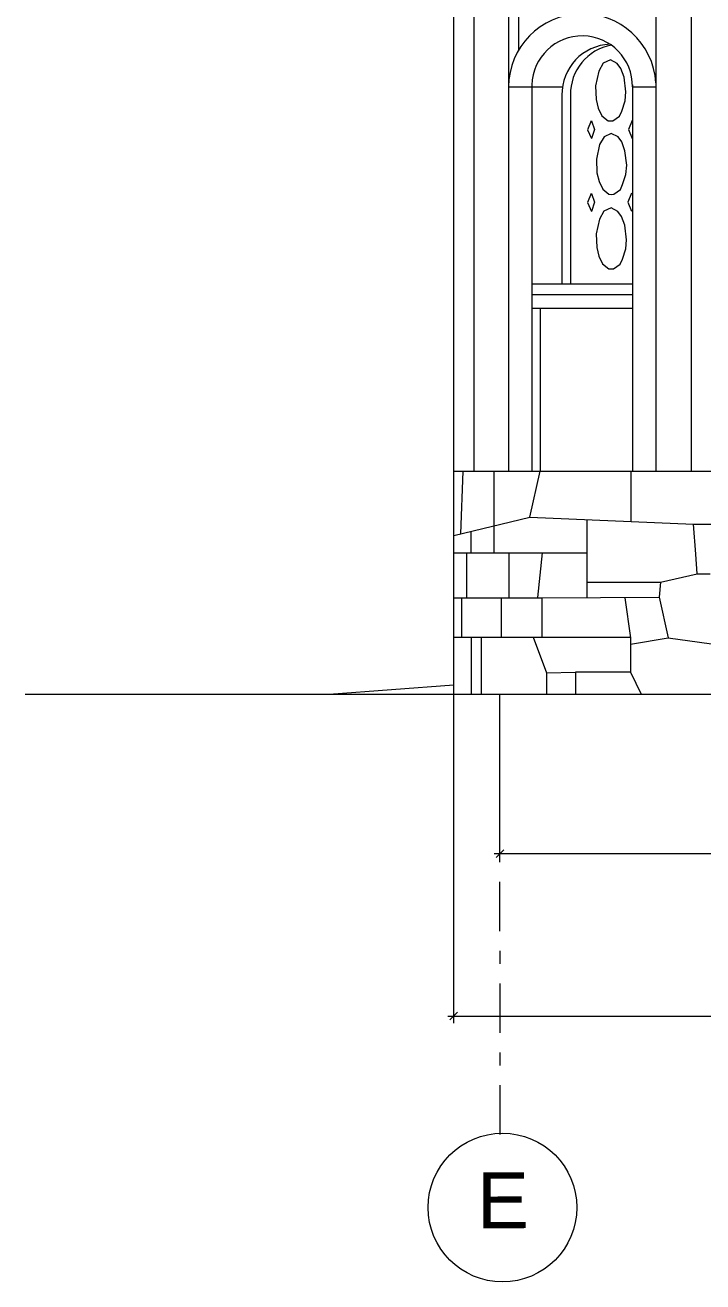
# Model space of a CAD drawing. Header units: millimetres. Extents: x -490789 to -449459, y 209001 to 327650.
# Drawn here: x -483083 to -479436, y 214944 to 221705 of the extents above; entities that cross this region are included whole.
import ezdxf

# ---------------------------------------------------------------- set-up
doc = ezdxf.new("R2010")
doc.units = ezdxf.units.MM
doc.header["$MEASUREMENT"] = 0
doc.linetypes.add('Штрих-Штриховая', pattern=[546.805537, 264.583325, -105.833328, 70.555556, -105.833328])
for name, color, linetype, lineweight in [('0_Ном._пера__182_Ном._пера__182_Ном._пера__182', 182, 'Continuous', 18), ('0_Ном._пера__25', 25, 'Continuous', 18), ('0_Ном._пера__7_Ном._пера__15_Ном._пера__15', 15, 'Continuous', 18), ('0_Ном._пера__7_Ном._пера__5_Ном._пера__5', 5, 'Continuous', 18), ('0_Ном._пера__7_Ном._пера__7_Ном._пера__1', 1, 'Continuous', 18), ('0_Ном._пера__7_Ном._пера__7_Ном._пера__7', 7, 'Continuous', 18), ('0_Ном._пера__85', 85, 'Continuous', 18), ('0_Ном_пера__13_Ном_пера__13_Ном_пера__13_Ном_пера__13_Ном_пера__13_Ном_пера__13_Ном_пера__13_Ном_пера__13_Ном_пера__13_Ном._пера__13_Ном_пера__13_Ном_пера__13_Ном_пера__13_Ном_пера__13_Ном_пера__13_Ном_пера__13_Ном_пера__13_Ном_пера__13_Ном_пера__13_Ном_4_Ном._пера__13', 13, 'Continuous', 18), ('0_Ном_пера__15_Ном_пера__15_Ном_пера__15_Ном_пера__15_Ном_пера__15_Ном_пера__15_Ном_пера__15_Ном._пера__15_Ном_пера__15_Ном_пера__15_Ном_пера__15_Ном_пера__15_Ном_пера__15_Ном_пера__15_Ном_пера__15_Ном_пера__15_Ном_пера__15_Ном_пера__15_Ном_пера__15_Ном_3_Ном._пера__15', 15, 'Continuous', 18), ('0_Ном_пера__15_Ном_пера__15_Ном_пера__15_Ном_пера__15_Ном_пера__15_Ном_пера__15_Ном_пера__15_Ном_пера__15_Ном_пера__15_Ном._пера__15_Ном_пера__15_Ном_пера__15_Ном_пера__15_Ном_пера__15_Ном_пера__15_Ном_пера__15_Ном_пера__15_Ном_пера__15_Ном_пера__15_Ном_3_Ном._пера__15', 15, 'Continuous', 18), ('0_Ном_пера__5_Ном_пера__5_Ном_пера__5_Ном_пера__5_Ном_пера__5_Ном_пера__5_Ном_пера__5_Ном_пера__5_Ном_пера__5_Ном_пера__5_Ном_пера__5_Ном_пера__5_Ном_пера__5_Ном_пера__5_Ном_пера__5_Ном_пера__5_Ном._пера__5_Ном_пера__5_Ном_пера__5_Ном_пера__5_Ном_пера___7_Ном._пера__5', 5, 'Continuous', 18), ('0_Ном_пера__7_Ном_пера__7_Ном_пера__7_Ном_пера__7_Ном_пера__7_Ном_пера__7_Ном_пера__7_Ном_пера__7_Ном_пера__7_Ном_пера__7_Ном_пера__7_Ном_пера__7_Ном_пера__7_Ном_пера__7_Ном_пера__7_Ном_пера__7_Ном_пера__7_Ном_пера__7_Ном_пера__7_Ном_пера__7_Ном_пера__7_C_Ном._пера__1', 1, 'Continuous', 18), ('0_Ном_пера__7_Ном_пера__7_Ном_пера__7_Ном_пера__7_Ном_пера__7_Ном_пера__7_Ном_пера__7_Ном_пера__7_Ном_пера__7_Ном_пера__7_Ном_пера__7_Ном_пера__7_Ном_пера__7_Ном_пера__7_Ном_пера__7_Ном_пера__7_Ном_пера__7_Ном_пера__7_Ном_пера__7_Ном_пера__7_Ном_пера__7_C_Ном._пера__7', 7, 'Continuous', 18), ('axis_Ном_пера__7_Ном_пера__7_Ном_пера__7_Ном_пера__7_Ном_пера__7_Ном_пера__7_Ном_пера__7_Ном_пера__7_Ном_пера__7_Ном_пера__7_Ном._пера__7_Ном_пера__7_Ном._пера__7_Ном_пера__7_Ном._пера__7_Ном_пера__7_Ном_пера__7_Ном_пера__7_Ном_пера__7_Ном._пера__7_Ном._D_Ном._пера__7', 7, 'Continuous', 18), ('Текст_Ном_пера__7_Ном_пера__12_Ном_пера__12_Ном_пера__12_Ном_пера__12_Ном_пера__12_Ном_пера__12_Ном_пера__12_Ном_пера__12_Ном_пера__12_Ном._пера__12_Ном_пера__12_Ном._пера__12_Ном_пера__12_Ном._пера__12_Ном_пера__12_Ном_пера__12_Ном_пера__12_Ном_пера__1_9_Ном._пера__12', 12, 'Continuous', 18)]:
    doc.layers.add(name, color=color, linetype=linetype, lineweight=lineweight)
doc.styles.add('СГЕНЕРИР_СТИЛЬ_1', font='')
doc.styles.get('СГЕНЕРИР_СТИЛЬ_1').set_extended_font_data('Arial')
doc.dimstyles.new('СГЕНЕРИР_СТИЛЬ__1', dxfattribs={"dimtxt": 250, "dimasz": 39.04812, "dimexe": 0.18, "dimexo": 0, "dimgap": 0.09, "dimtad": 1, "dimtih": 1, "dimtoh": 1, "dimdec": 0, "dimzin": 0, "dimdsep": 46, "dimtxsty": 'СГЕНЕРИР_СТИЛЬ_1', "dimblk": 'ARROWHEAD_6', "dimblk1": 'ARROWHEAD_6', "dimblk2": 'ARROWHEAD_6', "dimcen": 0.09, "dimclrd": 85, "dimclre": 85, "dimclrt": 25, "dimazin": 0, "dimtfac": 1, "dimtdec": 4, "dimtmove": 0, "dimatfit": 3, "dimfxl": 0, "dimtolj": 1, "dimtzin": 0, "dimarcsym": 0})

# ---------------------------------------------------------------- blocks, each defined once
blk = doc.blocks.new('*D5')
at = {"layer": '0_Ном._пера__85', "linetype": 'Continuous'}
for p, q in [((-480528, 217209.2), (-480528, 218105.7)), ((-458878.7, 217209.2), (-458878.7, 218105.7)), ((-480558.8, 217247.8), (-480528, 217247.8)), ((-480507.4, 217268.3), (-480548.5, 217227.2)), ((-480528, 217247.8), (-458878.7, 217247.8)), ((-458899.2, 217227.2), (-458858.1, 217268.3)), ((-458878.7, 217247.8), (-458847.8, 217247.8))]:
    blk.add_line(p, q, dxfattribs=at)
at = {"layer": '0_Ном._пера__25', "insert": (-470225.6, 217297.8), "char_height": 250, "attachment_point": 7, "style": 'СГЕНЕРИР_СТИЛЬ_1'}
blk.add_mtext('\\A1;{\\fArial|b0|i0|c204|p38;21\xa0649}', dxfattribs=at)
blk = doc.blocks.new('ARROWHEAD_6')
at = {"color": 0, "linetype": 'Continuous', "lineweight": 0}
for p, q in [((0, 0), (-1, 0)), ((-0.5, -0.5), (0.5, 0.5))]:
    blk.add_line(p, q, dxfattribs=at)
blk = doc.blocks.new('*D6')
at = {"layer": '0_Ном._пера__85', "linetype": 'Continuous'}
for p, q in [((-480776.9, 216335.7), (-480776.9, 218105.7)), ((-456839.7, 216335.7), (-456839.7, 218105.7)), ((-480807.8, 216374.2), (-480776.9, 216374.2)), ((-480756.4, 216394.8), (-480797.5, 216353.6)), ((-480776.9, 216374.2), (-456839.7, 216374.2)), ((-456860.2, 216353.6), (-456819.1, 216394.8)), ((-456839.7, 216374.2), (-456808.8, 216374.2))]:
    blk.add_line(p, q, dxfattribs=at)
at = {"layer": '0_Ном._пера__25', "insert": (-469330.6, 216424.2), "char_height": 250, "attachment_point": 7, "style": 'СГЕНЕРИР_СТИЛЬ_1'}
blk.add_mtext('\\A1;{\\fArial|b0|i0|c204|p38;23\xa0937}', dxfattribs=at)

msp = doc.modelspace()

# ---------------------------------------------------------------- linework, layer by layer
at = {"layer": '0_Ном._пера__182_Ном._пера__182_Ном._пера__182', "linetype": 'Штрих-Штриховая'}
msp.add_line((-480526.5, 215737.6), (-480529.3, 218105.7), dxfattribs=at)
at = {"layer": '0_Ном._пера__7_Ном._пера__15_Ном._пера__15', "linetype": 'Continuous'}
for p, q in [((-480726.8, 219305.6), (-480740.1, 218968.7)), ((-480561.4, 219305.6), (-480561.4, 218866.8)), ((-480366.5, 219057.8), (-480311.3, 219305.6)), ((-479822.2, 219035.2), (-479822.2, 219305.6)), ((-480776.9, 218959.9), (-480366.5, 219057.8)), ((-480366.5, 219057.8), (-479486.4, 219021.2)), ((-479486.4, 219021.2), (-479295.5, 219021.2)), ((-480683.8, 218982.1), (-480683.8, 218866.8)), ((-480707.8, 218866.8), (-480707.8, 218624.1)), ((-480479.5, 218863.4), (-480479.5, 218624.1)), ((-480735, 218624.1), (-480735, 218412.5)), ((-480520.7, 218626.3), (-480520.7, 218412.5)), ((-480776.9, 218412.5), (-479824.9, 218412.5)), ((-480682.7, 218412.5), (-480682.7, 218105.7)), ((-480628.5, 218412.5), (-480628.5, 218105.7)), ((-480349.3, 218412.5), (-480277.5, 218221)), ((-479824.9, 218412.5), (-479824.9, 218225)), ((-479824.9, 218375.2), (-479622.8, 218408.8)), ((-480277.5, 218221), (-480122, 218225)), ((-480277.5, 218221), (-480277.5, 218105.7)), ((-479824.9, 218225), (-480122, 218225)), ((-480122, 218225), (-480122, 218105.7)), ((-479824.9, 218225), (-479768.5, 218105.7))]:
    msp.add_line(p, q, dxfattribs=at)
at = {"layer": '0_Ном._пера__7_Ном._пера__5_Ном._пера__5', "linetype": 'Continuous'}
for p, q in [((-479933.7, 221518.2), (-479972.8, 221500.2)), ((-479897.5, 221499.4), (-479933.7, 221518.2)), ((-479996.5, 221457.5), (-480013.1, 221379.3)), ((-479972.8, 221500.2), (-479996.5, 221457.5)), ((-479877.2, 221472.8), (-479897.5, 221499.4)), ((-479860.1, 221425), (-479877.2, 221472.8)), ((-480013.1, 221379.3), (-480010.7, 221305.8)), ((-479849.9, 221346.5), (-479860.1, 221425)), ((-480010.7, 221305.8), (-479998.9, 221258.4)), ((-479854.9, 221297.2), (-479849.9, 221346.5)), ((-479998.9, 221258.4), (-479979.9, 221218.1)), ((-479883.9, 221216.4), (-479873, 221242.8)), ((-479873, 221242.8), (-479854.9, 221297.2)), ((-479979.9, 221218.1), (-479946, 221190.4)), ((-479946.2, 221190.6), (-479933.7, 221190)), ((-479933.7, 221190), (-479920.5, 221190.5)), ((-479920.5, 221190.5), (-479883.9, 221216.4)), ((-479968, 221105.1), (-479991.7, 221062.4)), ((-479928.8, 221123), (-479968, 221105.1)), ((-479892.7, 221104.3), (-479928.8, 221123)), ((-479872.4, 221077.6), (-479892.7, 221104.3)), ((-479991.7, 221062.4), (-480008.3, 220984.2)), ((-479855.3, 221029.8), (-479872.4, 221077.6)), ((-479845.1, 220951.3), (-479855.3, 221029.8)), ((-480008.3, 220984.2), (-480005.9, 220910.7)), ((-480005.9, 220910.7), (-479994.1, 220863.3)), ((-479868.2, 220847.7), (-479850.1, 220902)), ((-479850.1, 220902), (-479845.1, 220951.3)), ((-479994.1, 220863.3), (-479975.1, 220823)), ((-479879.1, 220821.2), (-479868.2, 220847.7)), ((-479975.1, 220823), (-479941.2, 220795.3)), ((-479941.3, 220795.4), (-479928.8, 220794.8)), ((-479928.8, 220794.8), (-479915.7, 220795.3)), ((-479915.7, 220795.3), (-479879.1, 220821.2)), ((-479969.2, 220703.9), (-479992.9, 220661.3)), ((-479930, 220721.9), (-479969.2, 220703.9)), ((-479893.9, 220703.1), (-479930, 220721.9)), ((-479873.5, 220676.5), (-479893.9, 220703.1)), ((-479992.9, 220661.3), (-480009.4, 220583)), ((-479856.5, 220628.7), (-479873.5, 220676.5)), ((-479846.2, 220550.2), (-479856.5, 220628.7)), ((-480009.4, 220583), (-480007.1, 220509.6)), ((-480007.1, 220509.6), (-479995.2, 220462.2)), ((-479869.4, 220446.6), (-479851.3, 220500.9)), ((-479851.3, 220500.9), (-479846.2, 220550.2)), ((-479995.2, 220462.2), (-479976.3, 220421.9)), ((-479976.3, 220421.9), (-479942.3, 220394.1)), ((-479880.2, 220420.1), (-479869.4, 220446.6)), ((-479916.9, 220394.2), (-479880.2, 220420.1))]:
    msp.add_line(p, q, dxfattribs=at)
at = {"layer": '0_Ном._пера__7_Ном._пера__7_Ном._пера__1', "linetype": 'Continuous'}
for centre, radius, start, end in [((-480085, 221370.2), 396.7, 3.58661, 179.6638), ((-480085.4, 221376.8), 270.6, 359.20212, 178.71181), ((-479926, 221334.1), 268.3, 92.08453, 181.22314)]:
    msp.add_arc(centre, radius, start, end, dxfattribs=at)
at = {"layer": '0_Ном._пера__7_Ном._пера__7_Ном._пера__7', "linetype": 'Continuous'}
for p, q in [((-480776.9, 218105.7), (-480776.9, 222675)), ((-480776.9, 218613.6), (-480776.9, 222675)), ((-480667.9, 222675), (-480667.9, 219305.6)), ((-480481.7, 222675), (-480481.7, 219305.6)), ((-480427.8, 222675), (-480427.8, 221569.7)), ((-479689.1, 222675), (-479689.1, 219305.6)), ((-479499.1, 222675), (-479499.1, 219305.6)), ((-480355.9, 221382.9), (-480355.9, 219305.6)), ((-479814.9, 221384.1), (-479814.9, 219305.6)), ((-480481.7, 221321.5), (-480481.7, 219305.6)), ((-480194.7, 221335.8), (-480194.7, 220313.3)), ((-480147.6, 221335.8), (-480147.6, 220313.3)), ((-479942.5, 220394.3), (-479930, 220393.7)), ((-479930, 220393.7), (-479916.9, 220394.2)), ((-480355.9, 220313.3), (-479814.9, 220313.3)), ((-480355.9, 220256.1), (-479814.9, 220256.1)), ((-480355.9, 220183.2), (-479814.9, 220183.2)), ((-480311.3, 220183.2), (-480311.3, 219305.6)), ((-480776.9, 219305.6), (-458635.5, 219305.6)), ((-483082.9, 218105.7), (-453942.1, 218105.7))]:
    msp.add_line(p, q, dxfattribs=at)
msp.add_arc((-479880.2, 221334.1), 268.3, 100.25682, 181.22314, dxfattribs=at)
at = {"layer": '0_Ном_пера__13_Ном_пера__13_Ном_пера__13_Ном_пера__13_Ном_пера__13_Ном_пера__13_Ном_пера__13_Ном_пера__13_Ном_пера__13_Ном._пера__13_Ном_пера__13_Ном_пера__13_Ном_пера__13_Ном_пера__13_Ном_пера__13_Ном_пера__13_Ном_пера__13_Ном_пера__13_Ном_пера__13_Ном_4_Ном._пера__13', "linetype": 'Continuous'}
for p, q in [((-479474.1, 218858.6), (-479486.4, 219021.2)), ((-480774.6, 218866.8), (-480061.3, 218866.8)), ((-480300.6, 218866.8), (-480325.8, 218625.3)), ((-479466.5, 218753.8), (-479474.1, 218858.6)), ((-479664.2, 218707.6), (-479466.5, 218753.8)), ((-480302.7, 218624.1), (-479670.6, 218626.9)), ((-479855.1, 218624.1), (-479824.9, 218408.8))]:
    msp.add_line(p, q, dxfattribs=at)
at = {"layer": '0_Ном_пера__15_Ном_пера__15_Ном_пера__15_Ном_пера__15_Ном_пера__15_Ном_пера__15_Ном_пера__15_Ном._пера__15_Ном_пера__15_Ном_пера__15_Ном_пера__15_Ном_пера__15_Ном_пера__15_Ном_пера__15_Ном_пера__15_Ном_пера__15_Ном_пера__15_Ном_пера__15_Ном_пера__15_Ном_3_Ном._пера__15', "linetype": 'Continuous'}
for p, q in [((-479664.2, 218707.6), (-479670.6, 218626.9)), ((-479622.8, 218408.8), (-479144.1, 218343.5))]:
    msp.add_line(p, q, dxfattribs=at)
at = {"layer": '0_Ном_пера__15_Ном_пера__15_Ном_пера__15_Ном_пера__15_Ном_пера__15_Ном_пера__15_Ном_пера__15_Ном_пера__15_Ном_пера__15_Ном._пера__15_Ном_пера__15_Ном_пера__15_Ном_пера__15_Ном_пера__15_Ном_пера__15_Ном_пера__15_Ном_пера__15_Ном_пера__15_Ном_пера__15_Ном_3_Ном._пера__15', "linetype": 'Continuous'}
for p, q in [((-480061.3, 219045.1), (-480061.3, 218625.2)), ((-479466.5, 218753.8), (-479396.3, 218753.8)), ((-480061.3, 218709.2), (-479664.2, 218707.6)), ((-480776.9, 218624.1), (-480302.7, 218624.1)), ((-480302.7, 218624.1), (-480302.7, 218408.8)), ((-479670.6, 218626.9), (-479622.8, 218408.8))]:
    msp.add_line(p, q, dxfattribs=at)
at = {"layer": '0_Ном_пера__5_Ном_пера__5_Ном_пера__5_Ном_пера__5_Ном_пера__5_Ном_пера__5_Ном_пера__5_Ном_пера__5_Ном_пера__5_Ном_пера__5_Ном_пера__5_Ном_пера__5_Ном_пера__5_Ном_пера__5_Ном_пера__5_Ном_пера__5_Ном._пера__5_Ном_пера__5_Ном_пера__5_Ном_пера__5_Ном_пера___7_Ном._пера__5', "linetype": 'Continuous'}
for p, q in [((-480036.3, 221191.3), (-480056.7, 221142.7)), ((-480035.9, 221191.2), (-480019.4, 221144.1)), ((-479816.6, 221192), (-479837, 221143.4)), ((-480056.7, 221142.7), (-480035.9, 221094.6)), ((-480019.4, 221144.1), (-480035.9, 221094.6)), ((-479837, 221143.4), (-479816.2, 221095.2)), ((-480036.3, 220800.2), (-480056.7, 220751.6)), ((-480035.9, 220800), (-480019.4, 220753)), ((-479819.7, 220800.9), (-479840.1, 220752.3)), ((-480056.7, 220751.6), (-480035.9, 220703.4)), ((-480019.4, 220753), (-480035.9, 220703.4)), ((-479840.1, 220752.3), (-479819.3, 220704.1))]:
    msp.add_line(p, q, dxfattribs=at)
at = {"layer": '0_Ном_пера__7_Ном_пера__7_Ном_пера__7_Ном_пера__7_Ном_пера__7_Ном_пера__7_Ном_пера__7_Ном_пера__7_Ном_пера__7_Ном_пера__7_Ном_пера__7_Ном_пера__7_Ном_пера__7_Ном_пера__7_Ном_пера__7_Ном_пера__7_Ном_пера__7_Ном_пера__7_Ном_пера__7_Ном_пера__7_Ном_пера__7_C_Ном._пера__1', "linetype": 'Continuous'}
for p, q in [((-480481.6, 221372.5), (-480191.5, 221372.5)), ((-479813.1, 221372.5), (-479687.4, 221372.5))]:
    msp.add_line(p, q, dxfattribs=at)
at = {"layer": '0_Ном_пера__7_Ном_пера__7_Ном_пера__7_Ном_пера__7_Ном_пера__7_Ном_пера__7_Ном_пера__7_Ном_пера__7_Ном_пера__7_Ном_пера__7_Ном_пера__7_Ном_пера__7_Ном_пера__7_Ном_пера__7_Ном_пера__7_Ном_пера__7_Ном_пера__7_Ном_пера__7_Ном_пера__7_Ном_пера__7_Ном_пера__7_C_Ном._пера__7', "linetype": 'Continuous'}
msp.add_line((-481446.9, 218105.7), (-480776.9, 218156.5), dxfattribs=at)
at = {"layer": 'axis_Ном_пера__7_Ном_пера__7_Ном_пера__7_Ном_пера__7_Ном_пера__7_Ном_пера__7_Ном_пера__7_Ном_пера__7_Ном_пера__7_Ном_пера__7_Ном._пера__7_Ном_пера__7_Ном._пера__7_Ном_пера__7_Ном._пера__7_Ном_пера__7_Ном_пера__7_Ном_пера__7_Ном_пера__7_Ном._пера__7_Ном._D_Ном._пера__7', "linetype": 'Continuous'}
msp.add_circle((-480514.3, 215343.9), 400, dxfattribs=at)

# ---------------------------------------------------------------- texts
at = {"layer": 'Текст_Ном_пера__7_Ном_пера__12_Ном_пера__12_Ном_пера__12_Ном_пера__12_Ном_пера__12_Ном_пера__12_Ном_пера__12_Ном_пера__12_Ном_пера__12_Ном._пера__12_Ном_пера__12_Ном._пера__12_Ном_пера__12_Ном._пера__12_Ном_пера__12_Ном_пера__12_Ном_пера__12_Ном_пера__1_9_Ном._пера__12', "linetype": 'Continuous', "insert": (-480651.3, 215232.5), "char_height": 300, "attachment_point": 7, "rotation": 0.07156, "style": 'СГЕНЕРИР_СТИЛЬ_1'}
msp.add_mtext('\\A1;{\\fArial|b0|i0|c204|p38;Е}', dxfattribs=at)

# ---------------------------------------------------------------- dimensions: what is measured, and where the dimension line sits
at = {"color": 85, "linetype": 'Continuous', "lineweight": 18}
dim = msp.add_linear_dim(base=(-456839.7, 216374.2), p1=(-480776.9, 218105.7), p2=(-456839.7, 218105.7), dimstyle='СГЕНЕРИР_СТИЛЬ__1', dxfattribs=at)
dim.commit()
dim.dimension.update_dxf_attribs({"geometry": '*D6', "text_midpoint": (-468808.3, 216549.2), "dimtype": 160})
dim = msp.add_linear_dim(base=(-458878.7, 217247.8), p1=(-480528, 218105.7), p2=(-458878.7, 218105.7), text='<MeasuredValue>', dimstyle='СГЕНЕРИР_СТИЛЬ__1', dxfattribs=at)
dim.commit()
dim.dimension.update_dxf_attribs({"geometry": '*D5', "text_midpoint": (-468840.5, 217422.8), "dimtype": 160})

doc.saveas('drawing.dxf')
